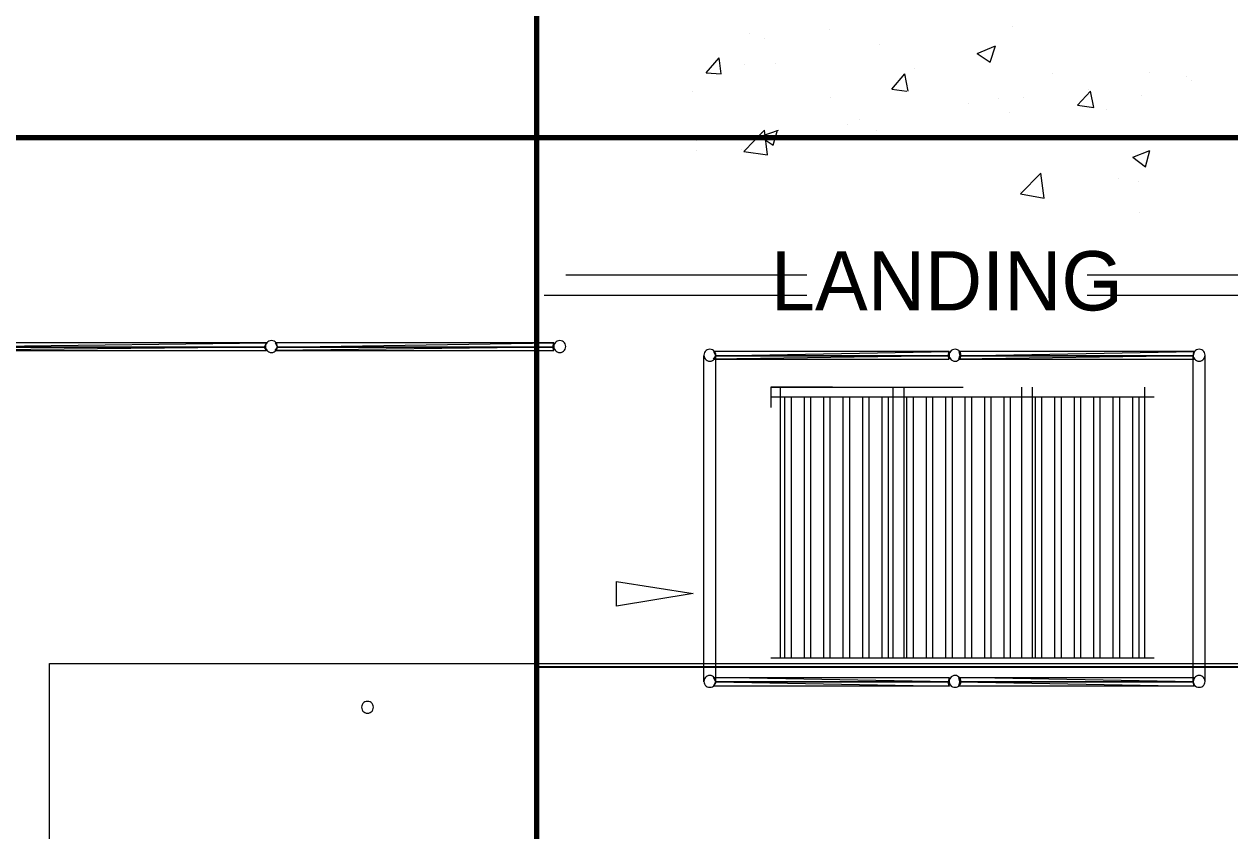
# Paper-space layout '01 Roof Support Layout' of a CAD drawing. Header units: millimetres. Extents: x 5 to 415, y 5 to 292.
# Drawn here: x 107.1 to 176.3, y 115.9 to 162.2 of the extents above; entities that cross this region are included whole.
import ezdxf
from ezdxf.enums import TextEntityAlignment as Align

# ---------------------------------------------------------------- set-up
doc = ezdxf.new("R2010")
doc.units = ezdxf.units.MM
for name, color, linetype in [('EXISTING', 7, 'Continuous'), ('LOAD_BEARING_WALLS', 7, 'Continuous'), ('PROPOSED', 7, 'Continuous'), ('TEXT', 7, 'Continuous')]:
    doc.layers.add(name, color=color, linetype=linetype)

# ---------------------------------------------------------------- blocks, each defined once
blk = doc.blocks.new('SHEET_01')
at = {"layer": 'EXISTING', "color": 254, "linetype": 'Continuous', "lineweight": 13}
for p, q in [((163.818, 162.044), (163.818, 162.044)), ((148.69, 161.61), (148.69, 161.61)), ((149.558, 161.362), (149.558, 161.362)), ((153.278, 161.858), (153.278, 161.858)), ((156.192, 160.99), (156.192, 160.99)), ((161.772, 160.494), (162.826, 160.928)), ((162.516, 159.998), (162.826, 160.928)), ((146.21, 159.378), (146.954, 160.246)), ((147.078, 159.316), (146.954, 160.246)), ((150.178, 159.936), (150.178, 159.936)), ((161.772, 160.494), (162.516, 159.998)), ((146.21, 159.378), (147.078, 159.316)), ((148.442, 159.874), (148.442, 159.874)), ((156.874, 158.448), (157.618, 159.316)), ((157.804, 158.324), (157.618, 159.316)), ((158.176, 159.626), (158.176, 159.626)), ((166.112, 159.316), (166.112, 159.316)), ((171.692, 159.378), (171.692, 159.378)), ((173.8, 159.192), (173.8, 159.192)), ((174.048, 158.944), (174.048, 158.944)), ((145.404, 158.324), (145.404, 158.324)), ((153.34, 157.952), (153.34, 157.952)), ((156.874, 158.448), (157.742, 158.324)), ((163.012, 157.89), (163.012, 157.89)), ((164.438, 157.952), (164.438, 157.952)), ((167.538, 157.518), (168.282, 158.324)), ((168.158, 158.448), (168.158, 158.448)), ((168.468, 157.394), (168.282, 158.324)), ((171.196, 158.076), (171.196, 158.076)), ((161.276, 157.642), (161.276, 157.642)), ((167.538, 157.518), (168.468, 157.394)), ((169.212, 157.27), (169.212, 157.27)), ((155.014, 156.712), (155.014, 156.712)), ((163.632, 157.084), (163.632, 157.084)), ((148.38, 154.852), (149.558, 156.092)), ((149.31, 155.72), (150.364, 156.092)), ((149.372, 155.968), (149.372, 155.968)), ((149.744, 154.666), (149.558, 156.092)), ((150.054, 155.224), (150.302, 156.092)), ((154.332, 156.402), (154.332, 156.402)), ((156.006, 156.092), (156.006, 156.092)), ((145.652, 155.472), (145.652, 155.472)), ((149.31, 155.72), (150.054, 155.224)), ((145.652, 154.914), (145.652, 154.914)), ((148.256, 154.976), (148.256, 154.976)), ((148.38, 154.852), (149.744, 154.666)), ((170.7, 154.542), (171.692, 154.914)), ((170.7, 154.542), (171.444, 153.984)), ((171.444, 153.984), (171.692, 154.914)), ((164.252, 152.434), (165.43, 153.612)), ((165.616, 152.186), (165.43, 153.612)), ((169.894, 153.302), (169.894, 153.302)), ((171.01, 153.116), (171.01, 153.116)), ((164.252, 152.558), (164.252, 152.558)), ((164.252, 152.434), (165.616, 152.186)), ((171.072, 151.38), (171.072, 151.38)), ((138.15, 147.784), (151.992, 147.784)), ((168.08, 147.784), (183.782, 147.784)), ((136.91, 146.606), (151.992, 146.606)), ((168.08, 146.606), (184.96, 146.606)), ((120.976, 143.878), (101.57, 143.878)), ((120.852, 143.63), (101.57, 143.444)), ((101.57, 143.444), (120.976, 143.444)), ((101.632, 143.63), (120.976, 143.878)), ((101.632, 143.63), (120.852, 143.63)), ((120.852, 143.63), (101.632, 143.63)), ((120.976, 143.878), (120.852, 143.63)), ((120.976, 143.444), (120.852, 143.63)), ((137.468, 143.878), (121.472, 143.878)), ((121.472, 143.878), (121.596, 143.63)), ((137.406, 143.63), (121.472, 143.444)), ((121.472, 143.444), (121.596, 143.63)), ((121.472, 143.444), (137.468, 143.444)), ((121.596, 143.63), (137.468, 143.878)), ((121.596, 143.63), (137.406, 143.63)), ((137.406, 143.63), (121.596, 143.63)), ((137.468, 143.878), (137.406, 143.63)), ((137.468, 143.444), (137.406, 143.63)), ((160.16, 143.382), (146.644, 143.382)), ((146.644, 143.382), (146.768, 143.134)), ((146.768, 143.134), (160.16, 143.382)), ((160.16, 143.382), (160.098, 143.134)), ((174.234, 143.382), (160.718, 143.382)), ((160.718, 143.382), (160.78, 143.134)), ((160.78, 143.134), (174.234, 143.382)), ((174.234, 143.382), (174.172, 143.134)), ((160.098, 143.134), (146.644, 142.948)), ((146.644, 142.948), (146.768, 143.134)), ((146.644, 142.948), (160.16, 142.948)), ((146.768, 143.134), (160.098, 143.134)), ((160.098, 143.134), (146.768, 143.134)), ((160.16, 142.948), (160.098, 143.134)), ((174.172, 143.134), (160.718, 142.948)), ((160.718, 142.948), (160.78, 143.134)), ((160.718, 142.948), (174.234, 142.948)), ((160.78, 143.134), (174.172, 143.134)), ((174.172, 143.134), (160.78, 143.134)), ((174.234, 142.948), (174.172, 143.134)), ((153.464, 141.336), (149.93, 141.336)), ((149.93, 141.336), (160.966, 141.336)), ((149.93, 141.336), (156.936, 141.336)), ((149.93, 141.336), (149.93, 140.158)), ((150.488, 125.774), (150.488, 141.336)), ((156.936, 141.336), (156.936, 125.774)), ((157.556, 141.336), (157.556, 125.774)), ((164.314, 141.336), (164.314, 125.774)), ((164.934, 141.336), (164.934, 125.774)), ((171.382, 141.336), (171.382, 125.774)), ((149.93, 140.778), (171.94, 140.778)), ((150.736, 125.774), (150.736, 140.778)), ((151.108, 125.774), (151.108, 140.778)), ((151.852, 125.774), (151.852, 140.778)), ((152.224, 125.774), (152.224, 140.778)), ((152.968, 125.774), (152.968, 140.778)), ((153.34, 125.774), (153.34, 140.778)), ((154.084, 125.774), (154.084, 140.778)), ((154.456, 125.774), (154.456, 140.778)), ((155.2, 125.774), (155.2, 140.778)), ((155.572, 125.774), (155.572, 140.778)), ((156.316, 125.774), (156.316, 140.778)), ((156.688, 125.774), (156.688, 140.778)), ((157.742, 125.774), (157.742, 140.778)), ((158.114, 125.774), (158.114, 140.778)), ((158.858, 125.774), (158.858, 140.778)), ((159.23, 125.774), (159.23, 140.778)), ((159.974, 125.774), (159.974, 140.778)), ((160.346, 125.774), (160.346, 140.778)), ((161.09, 125.774), (161.09, 140.778)), ((161.462, 125.774), (161.462, 140.778)), ((162.206, 125.774), (162.206, 140.778)), ((162.578, 125.774), (162.578, 140.778)), ((163.322, 125.774), (163.322, 140.778)), ((163.694, 125.774), (163.694, 140.778)), ((165.12, 125.774), (165.12, 140.778)), ((165.492, 125.774), (165.492, 140.778)), ((166.236, 125.774), (166.236, 140.778)), ((166.608, 125.774), (166.608, 140.778)), ((167.352, 125.774), (167.352, 140.778)), ((167.724, 125.774), (167.724, 140.778)), ((168.468, 125.774), (168.468, 140.778)), ((168.84, 125.774), (168.84, 140.778)), ((169.584, 125.774), (169.584, 140.778)), ((169.956, 125.774), (169.956, 140.778)), ((170.7, 125.774), (170.7, 140.778)), ((171.072, 125.774), (171.072, 140.778)), ((141.064, 130.176), (145.466, 129.494)), ((141.064, 128.75), (141.064, 130.176)), ((145.466, 129.494), (141.064, 128.75)), ((171.94, 125.774), (149.93, 125.774)), ((160.098, 124.41), (146.644, 124.658)), ((146.644, 124.658), (146.768, 124.41)), ((146.644, 124.658), (160.16, 124.658)), ((160.16, 124.658), (160.098, 124.41)), ((174.172, 124.41), (160.718, 124.658)), ((160.718, 124.658), (160.78, 124.41)), ((160.718, 124.658), (174.234, 124.658)), ((174.234, 124.658), (174.172, 124.41)), ((146.644, 124.162), (146.768, 124.41)), ((160.16, 124.162), (146.644, 124.162)), ((160.098, 124.41), (146.768, 124.41)), ((146.768, 124.41), (160.16, 124.162)), ((146.768, 124.41), (160.098, 124.41)), ((160.16, 124.162), (160.098, 124.41)), ((160.718, 124.162), (160.78, 124.41)), ((174.234, 124.162), (160.718, 124.162)), ((174.172, 124.41), (160.78, 124.41)), ((160.78, 124.41), (174.234, 124.162)), ((160.78, 124.41), (174.172, 124.41)), ((174.234, 124.162), (174.172, 124.41)), ((126.56, 123.219), (126.507, 123.166)), ((126.623, 123.259), (126.56, 123.219)), ((126.695, 123.285), (126.623, 123.259)), ((126.773, 123.294), (126.695, 123.285)), ((126.851, 123.285), (126.773, 123.294)), ((126.923, 123.259), (126.851, 123.285)), ((126.986, 123.219), (126.923, 123.259)), ((127.039, 123.166), (126.986, 123.219)), ((126.441, 123.031), (126.432, 122.953)), ((126.432, 122.953), (126.441, 122.875)), ((126.467, 123.103), (126.441, 123.031)), ((126.441, 122.875), (126.467, 122.803)), ((126.507, 123.166), (126.467, 123.103)), ((126.467, 122.803), (126.507, 122.74)), ((126.507, 122.74), (126.56, 122.687)), ((126.56, 122.687), (126.623, 122.647)), ((126.623, 122.647), (126.695, 122.621)), ((126.695, 122.621), (126.773, 122.612)), ((126.773, 122.612), (126.851, 122.621)), ((126.851, 122.621), (126.923, 122.647)), ((126.923, 122.647), (126.986, 122.687)), ((126.986, 122.687), (127.039, 122.74)), ((127.079, 123.103), (127.039, 123.166)), ((127.039, 122.74), (127.079, 122.803)), ((127.105, 123.031), (127.079, 123.103)), ((127.079, 122.803), (127.105, 122.875)), ((127.114, 122.953), (127.105, 123.031)), ((127.105, 122.875), (127.114, 122.953))]:
    blk.add_line(p, q, dxfattribs=at)
at = {"layer": 'EXISTING', "color": 7, "linetype": 'Continuous', "lineweight": 25}
blk.add_line((136.476, 125.278), (183.596, 125.278), dxfattribs=at)
at = {"layer": 'LOAD_BEARING_WALLS', "color": 7, "linetype": 'Continuous', "lineweight": 70}
for p, q in [((136.476, 245), (136.476, 61.542)), ((136.476, 155.658), (275.046, 155.658))]:
    blk.add_line(p, q, dxfattribs=at)
at = {"layer": 'LOAD_BEARING_WALLS', "color": 7, "lineweight": 70}
blk.add_line((53.396, 155.658), (136.476, 155.658), dxfattribs=at)
at = {"layer": 'PROPOSED', "color": 250, "linetype": 'Continuous', "lineweight": 13}
for p, q in [((121.177, 143.993), (121.105, 143.967)), ((121.255, 144.002), (121.177, 143.993)), ((121.333, 143.993), (121.255, 144.002)), ((121.405, 143.967), (121.333, 143.993)), ((137.731, 143.993), (137.659, 143.967)), ((137.809, 144.002), (137.731, 143.993)), ((137.887, 143.993), (137.809, 144.002)), ((137.959, 143.967), (137.887, 143.993)), ((120.852, 143.63), (120.976, 143.878)), ((120.923, 143.739), (120.914, 143.661)), ((120.914, 143.661), (120.923, 143.583)), ((120.949, 143.811), (120.923, 143.739)), ((120.923, 143.583), (120.949, 143.511)), ((120.989, 143.874), (120.949, 143.811)), ((120.949, 143.511), (120.989, 143.448)), ((121.042, 143.927), (120.989, 143.874)), ((120.989, 143.448), (121.042, 143.395)), ((121.105, 143.967), (121.042, 143.927)), ((121.042, 143.395), (121.105, 143.355)), ((121.105, 143.355), (121.177, 143.329)), ((121.177, 143.329), (121.255, 143.32)), ((121.255, 143.32), (121.333, 143.329)), ((121.333, 143.329), (121.405, 143.355)), ((121.468, 143.927), (121.405, 143.967)), ((121.405, 143.355), (121.468, 143.395)), ((121.521, 143.874), (121.468, 143.927)), ((121.468, 143.395), (121.521, 143.448)), ((121.596, 143.63), (121.472, 143.444)), ((121.561, 143.811), (121.521, 143.874)), ((121.521, 143.448), (121.561, 143.511)), ((121.587, 143.739), (121.561, 143.811)), ((121.561, 143.511), (121.587, 143.583)), ((121.596, 143.661), (121.587, 143.739)), ((121.587, 143.583), (121.596, 143.661)), ((137.406, 143.63), (137.468, 143.878)), ((137.477, 143.739), (137.468, 143.661)), ((137.468, 143.661), (137.477, 143.583)), ((137.503, 143.811), (137.477, 143.739)), ((137.477, 143.583), (137.503, 143.511)), ((137.543, 143.874), (137.503, 143.811)), ((137.503, 143.511), (137.543, 143.448)), ((137.596, 143.927), (137.543, 143.874)), ((137.543, 143.448), (137.596, 143.395)), ((137.659, 143.967), (137.596, 143.927)), ((137.596, 143.395), (137.659, 143.355)), ((137.659, 143.355), (137.731, 143.329)), ((137.731, 143.329), (137.809, 143.32)), ((137.809, 143.32), (137.887, 143.329)), ((137.887, 143.329), (137.959, 143.355)), ((138.022, 143.927), (137.959, 143.967)), ((137.959, 143.355), (138.022, 143.395)), ((138.075, 143.874), (138.022, 143.927)), ((138.022, 143.395), (138.075, 143.448)), ((138.115, 143.811), (138.075, 143.874)), ((138.075, 143.448), (138.115, 143.511)), ((138.141, 143.739), (138.115, 143.811)), ((138.115, 143.511), (138.141, 143.583)), ((138.15, 143.661), (138.141, 143.739)), ((138.141, 143.583), (138.15, 143.661)), ((146.121, 143.315), (146.095, 143.243)), ((146.161, 143.378), (146.121, 143.315)), ((146.214, 143.431), (146.161, 143.378)), ((146.277, 143.471), (146.214, 143.431)), ((146.349, 143.497), (146.277, 143.471)), ((146.427, 143.506), (146.349, 143.497)), ((146.505, 143.497), (146.427, 143.506)), ((146.577, 143.471), (146.505, 143.497)), ((146.64, 143.431), (146.577, 143.471)), ((146.693, 143.378), (146.64, 143.431)), ((146.733, 143.315), (146.693, 143.378)), ((146.759, 143.243), (146.733, 143.315)), ((160.098, 143.134), (160.16, 143.382)), ((160.195, 143.315), (160.169, 143.243)), ((160.235, 143.378), (160.195, 143.315)), ((160.288, 143.431), (160.235, 143.378)), ((160.351, 143.471), (160.288, 143.431)), ((160.423, 143.497), (160.351, 143.471)), ((160.501, 143.506), (160.423, 143.497)), ((160.579, 143.497), (160.501, 143.506)), ((160.651, 143.471), (160.579, 143.497)), ((160.714, 143.431), (160.651, 143.471)), ((160.767, 143.378), (160.714, 143.431)), ((160.807, 143.315), (160.767, 143.378)), ((160.833, 143.243), (160.807, 143.315)), ((174.172, 143.134), (174.234, 143.382)), ((174.207, 143.315), (174.181, 143.243)), ((174.247, 143.378), (174.207, 143.315)), ((174.3, 143.431), (174.247, 143.378)), ((174.363, 143.471), (174.3, 143.431)), ((174.435, 143.497), (174.363, 143.471)), ((174.513, 143.506), (174.435, 143.497)), ((174.591, 143.497), (174.513, 143.506)), ((174.663, 143.471), (174.591, 143.497)), ((174.726, 143.431), (174.663, 143.471)), ((174.779, 143.378), (174.726, 143.431)), ((174.819, 143.315), (174.779, 143.378)), ((174.845, 143.243), (174.819, 143.315)), ((146.095, 143.243), (146.086, 143.165)), ((146.086, 143.165), (146.095, 143.087)), ((146.086, 124.41), (146.086, 143.134)), ((146.095, 143.087), (146.121, 143.015)), ((146.121, 143.015), (146.161, 142.952)), ((146.161, 142.952), (146.214, 142.899)), ((146.214, 142.899), (146.277, 142.859)), ((146.277, 142.859), (146.349, 142.833)), ((146.349, 142.833), (146.427, 142.824)), ((146.427, 142.824), (146.505, 142.833)), ((146.505, 142.833), (146.577, 142.859)), ((146.577, 142.859), (146.64, 142.899)), ((146.64, 142.899), (146.693, 142.952)), ((146.768, 143.134), (146.644, 142.948)), ((146.693, 142.952), (146.733, 143.015)), ((146.733, 143.015), (146.759, 143.087)), ((146.768, 143.165), (146.759, 143.243)), ((146.759, 143.087), (146.768, 143.165)), ((146.768, 124.41), (146.768, 143.134)), ((160.169, 143.243), (160.16, 143.165)), ((160.16, 143.165), (160.169, 143.087)), ((160.169, 143.087), (160.195, 143.015)), ((160.195, 143.015), (160.235, 142.952)), ((160.235, 142.952), (160.288, 142.899)), ((160.288, 142.899), (160.351, 142.859)), ((160.351, 142.859), (160.423, 142.833)), ((160.423, 142.833), (160.501, 142.824)), ((160.501, 142.824), (160.579, 142.833)), ((160.579, 142.833), (160.651, 142.859)), ((160.651, 142.859), (160.714, 142.899)), ((160.714, 142.899), (160.767, 142.952)), ((160.78, 143.134), (160.718, 142.948)), ((160.767, 142.952), (160.807, 143.015)), ((160.807, 143.015), (160.833, 143.087)), ((160.842, 143.165), (160.833, 143.243)), ((160.833, 143.087), (160.842, 143.165)), ((174.181, 143.243), (174.172, 143.165)), ((174.172, 143.165), (174.181, 143.087)), ((174.172, 124.41), (174.172, 143.134)), ((174.181, 143.087), (174.207, 143.015)), ((174.207, 143.015), (174.247, 142.952)), ((174.247, 142.952), (174.3, 142.899)), ((174.3, 142.899), (174.363, 142.859)), ((174.363, 142.859), (174.435, 142.833)), ((174.435, 142.833), (174.513, 142.824)), ((174.513, 142.824), (174.591, 142.833)), ((174.591, 142.833), (174.663, 142.859)), ((174.663, 142.859), (174.726, 142.899)), ((174.726, 142.899), (174.779, 142.952)), ((174.779, 142.952), (174.819, 143.015)), ((174.819, 143.015), (174.845, 143.087)), ((174.854, 143.165), (174.845, 143.243)), ((174.845, 143.087), (174.854, 143.165)), ((174.854, 124.41), (174.854, 143.134)), ((108.514, 86.962), (108.514, 125.464)), ((108.514, 125.464), (210.442, 125.464)), ((146.161, 124.654), (146.121, 124.591)), ((146.214, 124.707), (146.161, 124.654)), ((146.277, 124.747), (146.214, 124.707)), ((146.349, 124.773), (146.277, 124.747)), ((146.427, 124.782), (146.349, 124.773)), ((146.505, 124.773), (146.427, 124.782)), ((146.577, 124.747), (146.505, 124.773)), ((146.64, 124.707), (146.577, 124.747)), ((146.693, 124.654), (146.64, 124.707)), ((146.768, 124.41), (146.644, 124.658)), ((146.733, 124.591), (146.693, 124.654)), ((160.235, 124.654), (160.195, 124.591)), ((160.288, 124.707), (160.235, 124.654)), ((160.351, 124.747), (160.288, 124.707)), ((160.423, 124.773), (160.351, 124.747)), ((160.501, 124.782), (160.423, 124.773)), ((160.579, 124.773), (160.501, 124.782)), ((160.651, 124.747), (160.579, 124.773)), ((160.714, 124.707), (160.651, 124.747)), ((160.767, 124.654), (160.714, 124.707)), ((160.78, 124.41), (160.718, 124.658)), ((160.807, 124.591), (160.767, 124.654)), ((174.247, 124.654), (174.207, 124.591)), ((174.3, 124.707), (174.247, 124.654)), ((174.363, 124.747), (174.3, 124.707)), ((174.435, 124.773), (174.363, 124.747)), ((174.513, 124.782), (174.435, 124.773)), ((174.591, 124.773), (174.513, 124.782)), ((174.663, 124.747), (174.591, 124.773)), ((174.726, 124.707), (174.663, 124.747)), ((174.779, 124.654), (174.726, 124.707)), ((174.819, 124.591), (174.779, 124.654)), ((146.095, 124.519), (146.086, 124.441)), ((146.086, 124.441), (146.095, 124.363)), ((146.121, 124.591), (146.095, 124.519)), ((146.095, 124.363), (146.121, 124.291)), ((146.121, 124.291), (146.161, 124.228)), ((146.161, 124.228), (146.214, 124.175)), ((146.214, 124.175), (146.277, 124.135)), ((146.277, 124.135), (146.349, 124.109)), ((146.349, 124.109), (146.427, 124.1)), ((146.427, 124.1), (146.505, 124.109)), ((146.505, 124.109), (146.577, 124.135)), ((146.577, 124.135), (146.64, 124.175)), ((146.64, 124.175), (146.693, 124.228)), ((146.693, 124.228), (146.733, 124.291)), ((146.759, 124.519), (146.733, 124.591)), ((146.733, 124.291), (146.759, 124.363)), ((146.768, 124.441), (146.759, 124.519)), ((146.759, 124.363), (146.768, 124.441)), ((160.098, 124.41), (160.16, 124.162)), ((160.169, 124.519), (160.16, 124.441)), ((160.16, 124.441), (160.169, 124.363)), ((160.195, 124.591), (160.169, 124.519)), ((160.169, 124.363), (160.195, 124.291)), ((160.195, 124.291), (160.235, 124.228)), ((160.235, 124.228), (160.288, 124.175)), ((160.288, 124.175), (160.351, 124.135)), ((160.351, 124.135), (160.423, 124.109)), ((160.423, 124.109), (160.501, 124.1)), ((160.501, 124.1), (160.579, 124.109)), ((160.579, 124.109), (160.651, 124.135)), ((160.651, 124.135), (160.714, 124.175)), ((160.714, 124.175), (160.767, 124.228)), ((160.767, 124.228), (160.807, 124.291)), ((160.833, 124.519), (160.807, 124.591)), ((160.807, 124.291), (160.833, 124.363)), ((160.842, 124.441), (160.833, 124.519)), ((160.833, 124.363), (160.842, 124.441)), ((174.181, 124.519), (174.172, 124.441)), ((174.172, 124.441), (174.181, 124.363)), ((174.172, 124.41), (174.234, 124.162)), ((174.207, 124.591), (174.181, 124.519)), ((174.181, 124.363), (174.207, 124.291)), ((174.207, 124.291), (174.247, 124.228)), ((174.247, 124.228), (174.3, 124.175)), ((174.3, 124.175), (174.363, 124.135)), ((174.363, 124.135), (174.435, 124.109)), ((174.435, 124.109), (174.513, 124.1)), ((174.513, 124.1), (174.591, 124.109)), ((174.591, 124.109), (174.663, 124.135)), ((174.663, 124.135), (174.726, 124.175)), ((174.726, 124.175), (174.779, 124.228)), ((174.779, 124.228), (174.819, 124.291)), ((174.845, 124.519), (174.819, 124.591)), ((174.819, 124.291), (174.845, 124.363)), ((174.854, 124.441), (174.845, 124.519)), ((174.845, 124.363), (174.854, 124.441))]:
    blk.add_line(p, q, dxfattribs=at)
at = {"layer": 'TEXT'}
blk.add_text('LANDING', height=3.4, dxfattribs=at).set_placement((160.036, 145.738), align=Align.CENTER)

psp = doc.layouts.new('01 Roof Support Layout')

# ---------------------------------------------------------------- block references
psp.add_blockref('SHEET_01', (0, 0))

doc.saveas('drawing.dxf')
